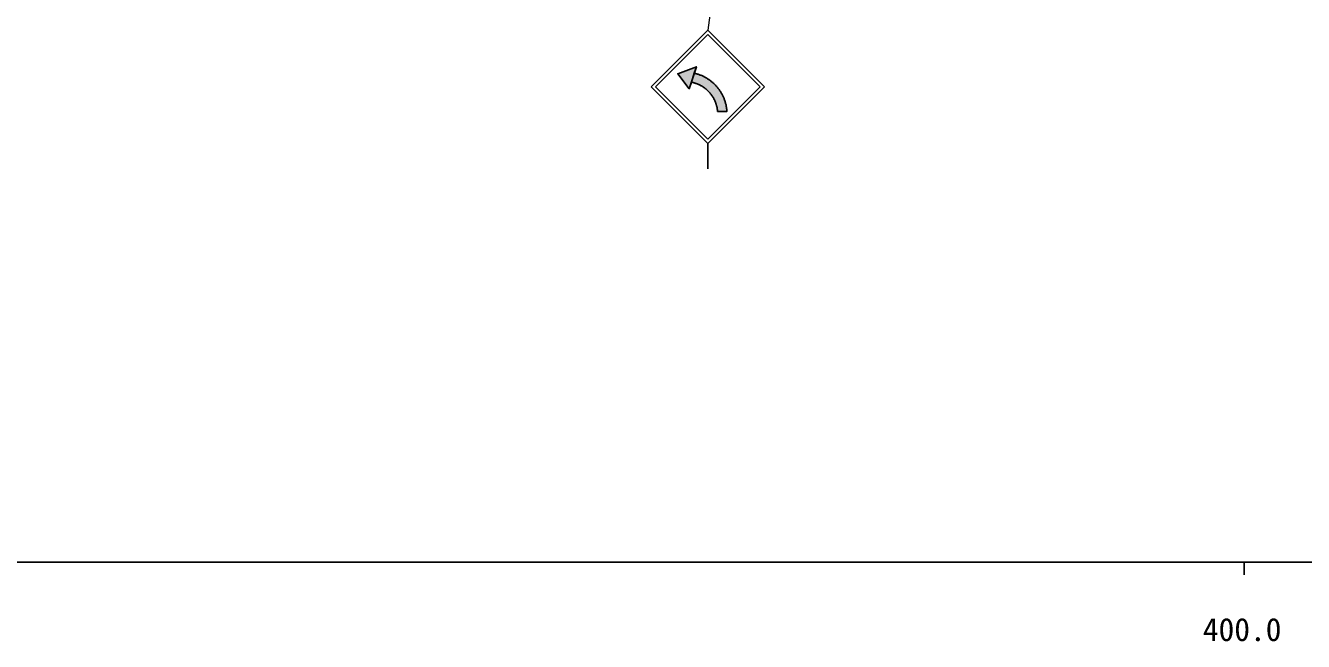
# Model space of a CAD drawing. Units: millimetres at full size, sheet at 1:1000; details may follow other scales. Extents: x 40000 to 680000, y 20000 to 380000.
# Drawn here: x 371351 to 472705, y 198715 to 247577 of the extents above; entities that cross this region are included whole.
import ezdxf
from ezdxf.enums import TextEntityAlignment as Align

# ---------------------------------------------------------------- set-up
doc = ezdxf.new("R2010")
doc.units = ezdxf.units.MM
doc.header["$LTSCALE"] = 1000
for name, color, linetype, lineweight in [('M-STR-HTXT', 7, 'Continuous', 13), ('M-STR-STRC', 7, 'Continuous', 25), ('M-TTL-BAND', 7, 'Continuous', 25)]:
    doc.layers.add(name, color=color, linetype=linetype, lineweight=lineweight)
doc.styles.add('ＭＳ ゴシック', font='')
doc.styles.get('ＭＳ ゴシック').set_extended_font_data('MS Gothic')

msp = doc.modelspace()

# ---------------------------------------------------------------- hatches: boundary and pattern name
at = {"layer": 'M-STR-STRC'}
for points in [[(424389, 243796), (424554, 244315), (423084, 243751), (423996, 242567), (424162, 243086), (424162, 243086)], [(424393, 243809), (424393, 243809), (424554, 244315), (423084, 243751), (423996, 242567), (424162, 243086), (424162, 243086)], [(426329, 242538), (426293, 242584), (426258, 242630), (426221, 242675), (426183, 242719), (426145, 242763), (426106, 242806), (426066, 242848), (426026, 242890), (425985, 242931), (425943, 242971), (425900, 243010), (425857, 243049), (425813, 243087), (425768, 243124), (425723, 243161), (425677, 243196), (425631, 243231), (425584, 243265), (425536, 243298), (425488, 243330), (425439, 243362), (425389, 243392), (425340, 243422), (425289, 243451), (425238, 243479), (425187, 243506), (425135, 243532), (425083, 243558), (425030, 243582), (424977, 243605), (424923, 243628), (424870, 243649), (424815, 243670), (424761, 243690), (424706, 243708), (424650, 243726), (424595, 243743), (424539, 243759), (424483, 243774), (424426, 243787), (424389, 243796), (424162, 243086), (424210, 243076), (424254, 243066), (424298, 243055), (424342, 243044), (424385, 243032), (424428, 243019), (424471, 243005), (424514, 242990), (424556, 242975), (424599, 242959), (424641, 242942), (424682, 242925), (424724, 242907), (424764, 242888), (424805, 242868), (424845, 242848), (424885, 242827), (424925, 242805), (424964, 242783), (425003, 242760), (425041, 242736), (425079, 242712), (425117, 242687), (425154, 242661), (425190, 242634), (425227, 242607), (425262, 242580), (425297, 242552), (425332, 242523), (425366, 242493), (425400, 242463), (425433, 242433), (425466, 242401), (425498, 242370), (425529, 242337), (425560, 242304), (425590, 242271), (425620, 242237), (425649, 242203), (425678, 242168), (425706, 242132), (425733, 242096), (425760, 242060), (425786, 242023), (425811, 241986), (425836, 241948), (425860, 241910), (425883, 241871), (425906, 241832), (425928, 241793), (425950, 241753), (425970, 241713), (425990, 241672), (426009, 241632), (426028, 241590), (426046, 241549), (426063, 241507), (426079, 241465), (426095, 241423), (426110, 241380), (426124, 241337), (426137, 241294), (426150, 241251), (426162, 241207), (426173, 241164), (426183, 241120), (426193, 241076), (426201, 241031), (426209, 240987), (426217, 240942), (426223, 240898), (426229, 240853), (426234, 240808), (426238, 240763), (426981, 240764), (426977, 240822), (426972, 240880), (426965, 240938), (426958, 240996), (426950, 241053), (426941, 241110), (426930, 241167), (426919, 241224), (426907, 241281), (426893, 241338), (426879, 241394), (426864, 241450), (426848, 241506), (426831, 241561), (426812, 241616), (426793, 241671), (426773, 241726), (426752, 241780), (426730, 241834), (426707, 241887), (426684, 241940), (426659, 241993), (426633, 242045), (426607, 242096), (426579, 242147), (426551, 242198), (426522, 242248), (426492, 242298), (426461, 242347), (426429, 242396), (426396, 242444), (426363, 242491)]]:
    msp.add_hatch(color=256, dxfattribs=at).paths.add_polyline_path(points)

# ---------------------------------------------------------------- linework, layer by layer
at = {"layer": 'M-STR-HTXT'}
msp.add_line((429459, 277722), (425461, 247218), dxfattribs=at)
at = {"layer": 'M-STR-STRC'}
for p, q in [((420961, 242718), (425461, 247218)), ((421315, 242718), (425461, 246864)), ((429961, 242718), (425461, 247218)), ((429608, 242718), (425461, 246864)), ((424554, 244315), (423084, 243751)), ((423996, 242567), (424554, 244315)), ((423084, 243751), (423996, 242567)), ((420961, 242718), (425461, 238217)), ((421315, 242718), (425461, 238571)), ((425461, 238571), (429608, 242718)), ((425461, 238218), (429961, 242718)), ((426981, 240764), (426238, 240763)), ((425461, 238217), (425461, 236217))]:
    msp.add_line(p, q, dxfattribs=at)
for points in [[(424554, 244315), (423084, 243751), (423996, 242567)], [(424554, 244315), (423084, 243751), (423996, 242567)], [(424389, 243796), (424554, 244315), (423084, 243751), (423996, 242567), (424162, 243086)], [(424389, 243796), (424162, 243086), (424162, 243086), (424166, 243085), (424210, 243076), (424254, 243066), (424298, 243055), (424342, 243044), (424385, 243032), (424428, 243019), (424471, 243005), (424514, 242990), (424556, 242975), (424599, 242959), (424641, 242942), (424682, 242925), (424724, 242907), (424764, 242888), (424805, 242868), (424845, 242848), (424885, 242827), (424925, 242805), (424964, 242783), (425003, 242760), (425041, 242736), (425079, 242712), (425117, 242687), (425154, 242661), (425190, 242634), (425227, 242607), (425262, 242580), (425297, 242552), (425332, 242523), (425366, 242493), (425400, 242463), (425433, 242433), (425466, 242401), (425498, 242370), (425529, 242337), (425560, 242304), (425590, 242271), (425620, 242237), (425649, 242203), (425678, 242168), (425706, 242132), (425733, 242096), (425760, 242060), (425786, 242023), (425811, 241986), (425836, 241948), (425860, 241910), (425883, 241871), (425906, 241832), (425928, 241793), (425950, 241753), (425970, 241713), (425990, 241672), (426009, 241632), (426028, 241590), (426046, 241549), (426063, 241507), (426079, 241465), (426095, 241423), (426110, 241380), (426124, 241337), (426137, 241294), (426150, 241251), (426162, 241207), (426173, 241164), (426183, 241120), (426193, 241076), (426201, 241031), (426209, 240987), (426217, 240942), (426223, 240898), (426229, 240853), (426234, 240808), (426238, 240763), (426238, 240763), (426981, 240764), (426981, 240764), (426977, 240822), (426972, 240880), (426965, 240938), (426958, 240996), (426950, 241053), (426941, 241110), (426930, 241167), (426919, 241224), (426907, 241281), (426893, 241338), (426879, 241394), (426864, 241450), (426848, 241506), (426831, 241561), (426812, 241616), (426793, 241671), (426773, 241726), (426752, 241780), (426730, 241834), (426707, 241887), (426684, 241940), (426659, 241993), (426633, 242045), (426607, 242096), (426579, 242147), (426551, 242198), (426522, 242248), (426492, 242298), (426461, 242347), (426429, 242396), (426396, 242444), (426363, 242491), (426329, 242538), (426293, 242584), (426258, 242630), (426221, 242675), (426183, 242719), (426145, 242763), (426106, 242806), (426066, 242848), (426026, 242890), (425985, 242931), (425943, 242971), (425900, 243010), (425857, 243049), (425813, 243087), (425768, 243124), (425723, 243161), (425677, 243196), (425631, 243231), (425584, 243265), (425536, 243298), (425488, 243330), (425439, 243362), (425389, 243392), (425340, 243422), (425289, 243451), (425238, 243479), (425187, 243506), (425135, 243532), (425083, 243558), (425030, 243582), (424977, 243605), (424923, 243628), (424870, 243649), (424815, 243670), (424761, 243690), (424706, 243708), (424650, 243726), (424595, 243743), (424539, 243759), (424483, 243774), (424426, 243787)]]:
    msp.add_lwpolyline(points, close=True, dxfattribs=at)
at = {"layer": 'M-TTL-BAND'}
for p, q in [((40000, 205000), (579000, 205000)), ((468000, 205000), (468000, 204000))]:
    msp.add_line(p, q, dxfattribs=at)

# ---------------------------------------------------------------- texts
at = {"layer": 'M-TTL-BAND', "style": 'ＭＳ ゴシック'}
msp.add_text('400.0', height=1833, dxfattribs=at).set_placement((467844, 198195), align=Align.BOTTOM_CENTER)

doc.saveas('drawing.dxf')
